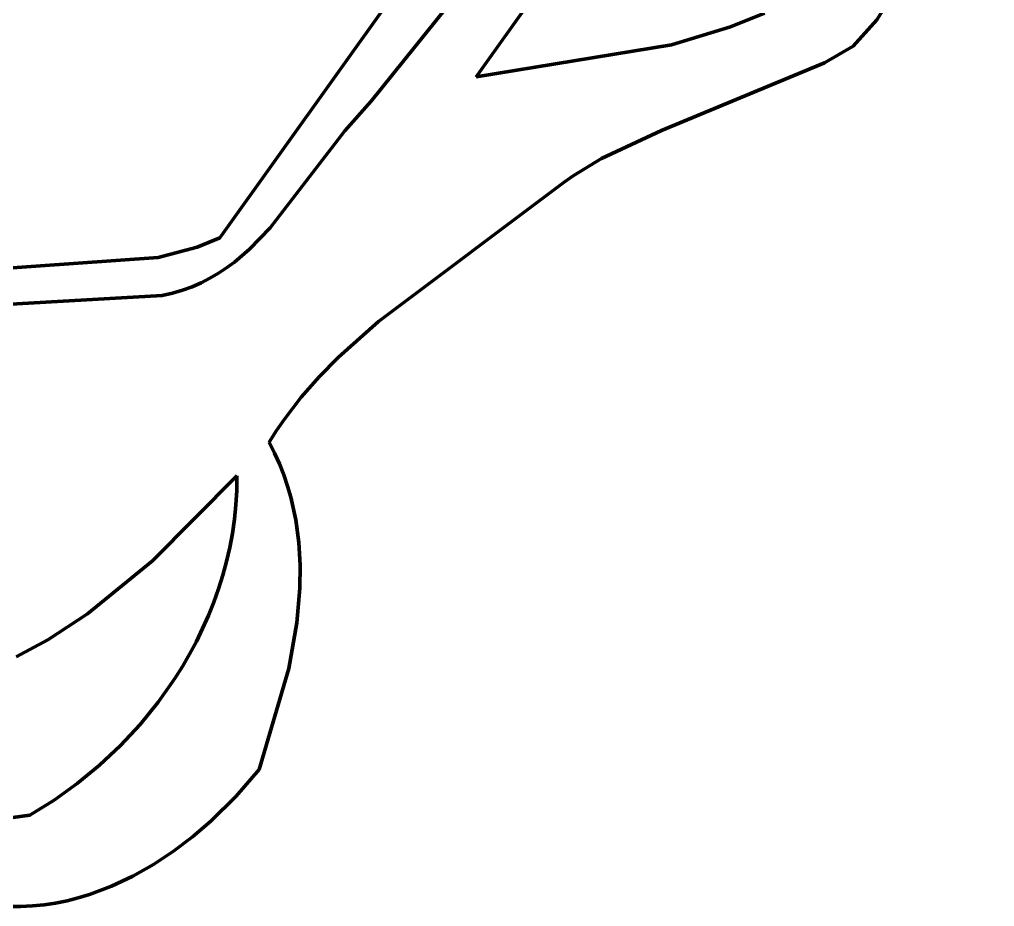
# Model space of a CAD drawing. Header units: millimetres. Extents: x 0 to 14.2, y 0 to 19.5.
# Drawn here: x 4.3 to 4.907, y 4.256 to 4.808 of the extents above; entities that cross this region are included whole.
import ezdxf

# ---------------------------------------------------------------- set-up
doc = ezdxf.new("R2010")
doc.units = ezdxf.units.MM
doc.layers.add('color#010101ff', color=7, linetype='CONTINUOUS', lineweight=100)
doc.layers.add('color#fdfdfdff', color=7, linetype='CONTINUOUS', lineweight=100)

msp = doc.modelspace()

# ---------------------------------------------------------------- linework, layer by layer
at = {"layer": 'color#010101ff'}
for p, q in [((4.62124, 4.94766), (4.42457, 4.67238)), ((4.90726, 4.92496), (4.83401, 4.8081)), ((4.65132, 4.86711), (4.58424, 4.77266)), ((4.51879, 4.75759), (4.58613, 4.84108)), ((4.74267, 4.80371), (4.76404, 4.81227)), ((4.83401, 4.8081), (4.81918, 4.79172)), ((4.70594, 4.79261), (4.74267, 4.80371)), ((4.58424, 4.77266), (4.70594, 4.79261)), ((4.81918, 4.79172), (4.80135, 4.78129)), ((4.80135, 4.78129), (4.69967, 4.73928)), ((4.50243, 4.73907), (4.51879, 4.75759)), ((4.45593, 4.67865), (4.50243, 4.73907)), ((4.69967, 4.73928), (4.66247, 4.7217)), ((4.66247, 4.7217), (4.64483, 4.71095)), ((4.64483, 4.71095), (4.63914, 4.70699)), ((4.63914, 4.70699), (4.52352, 4.62036)), ((4.44298, 4.66527), (4.45593, 4.67865)), ((4.42457, 4.67238), (4.41049, 4.66656)), ((4.41049, 4.66656), (4.38613, 4.66005)), ((4.38613, 4.66005), (4.27911, 4.65259)), ((4.43367, 4.65729), (4.44298, 4.66527)), ((4.42369, 4.65027), (4.42877, 4.65365)), ((4.42877, 4.65365), (4.43367, 4.65729)), ((4.41841, 4.64716), (4.42369, 4.65027)), ((4.40129, 4.6397), (4.40723, 4.64186)), ((4.40723, 4.64186), (4.41293, 4.64435)), ((4.41293, 4.64435), (4.41841, 4.64716)), ((4.00151, 4.61448), (4.38865, 4.63648)), ((4.38865, 4.63648), (4.3951, 4.6379)), ((4.3951, 4.6379), (4.40129, 4.6397)), ((4.52352, 4.62036), (4.4983, 4.59791)), ((4.4983, 4.59791), (4.48648, 4.58584)), ((4.48648, 4.58584), (4.4753, 4.57308)), ((4.4753, 4.57308), (4.46486, 4.55953)), ((4.46486, 4.55953), (4.45993, 4.55244)), ((4.45993, 4.55244), (4.45523, 4.54511)), ((4.45523, 4.54511), (4.45864, 4.53835)), ((4.45864, 4.53835), (4.46169, 4.53154)), ((4.46169, 4.53154), (4.46438, 4.52468)), ((4.43518, 4.52408), (4.38261, 4.47116)), ((4.43506, 4.51506), (4.43518, 4.52408)), ((4.46438, 4.52468), (4.46674, 4.51777)), ((4.43454, 4.50609), (4.43506, 4.51506)), ((4.46674, 4.51777), (4.46876, 4.51082)), ((4.46876, 4.51082), (4.47187, 4.49681)), ((4.43365, 4.49718), (4.43454, 4.50609)), ((4.43238, 4.48834), (4.43365, 4.49718)), ((4.47187, 4.49681), (4.4738, 4.48267)), ((4.43075, 4.47957), (4.43238, 4.48834)), ((4.42876, 4.47089), (4.43075, 4.47957)), ((4.4738, 4.48267), (4.47465, 4.46844)), ((4.38261, 4.47116), (4.34217, 4.43822)), ((4.42643, 4.4623), (4.42876, 4.47089)), ((4.47465, 4.46844), (4.47451, 4.45414)), ((4.42377, 4.45382), (4.42643, 4.4623)), ((4.42078, 4.44543), (4.42377, 4.45382)), ((4.47451, 4.45414), (4.47265, 4.43265)), ((4.41747, 4.43717), (4.42078, 4.44543)), ((4.34217, 4.43822), (4.31733, 4.42198)), ((4.41385, 4.42903), (4.41747, 4.43717)), ((4.40993, 4.42102), (4.41385, 4.42903)), ((4.47265, 4.43265), (4.46759, 4.40407)), ((4.31733, 4.42198), (4.29776, 4.41136)), ((4.40571, 4.41315), (4.40993, 4.42102)), ((4.40122, 4.40544), (4.40571, 4.41315)), ((4.39646, 4.39787), (4.40122, 4.40544)), ((4.46759, 4.40407), (4.44909, 4.34132)), ((4.38614, 4.38325), (4.39646, 4.39787)), ((4.37484, 4.36934), (4.38614, 4.38325)), ((4.36263, 4.35622), (4.37484, 4.36934)), ((4.34958, 4.34395), (4.36263, 4.35622)), ((4.33576, 4.33259), (4.34958, 4.34395)), ((4.44909, 4.34132), (4.43478, 4.32471)), ((4.32124, 4.32221), (4.33576, 4.33259)), ((4.3061, 4.31287), (4.32124, 4.32221)), ((4.43478, 4.32471), (4.41893, 4.30907)), ((4.12264, 4.28796), (4.3061, 4.31287)), ((4.41893, 4.30907), (4.4076, 4.29935)), ((4.4076, 4.29935), (4.3957, 4.29034)), ((4.3957, 4.29034), (4.38328, 4.28213)), ((4.38328, 4.28213), (4.37039, 4.27484)), ((4.37039, 4.27484), (4.35707, 4.26858)), ((4.35707, 4.26858), (4.34337, 4.26345)), ((4.32934, 4.25956), (4.32221, 4.25812)), ((4.33639, 4.26134), (4.32934, 4.25956)), ((4.34337, 4.26345), (4.33639, 4.26134)), ((4.30044, 4.25595), (4.29308, 4.256)), ((4.30775, 4.2563), (4.30044, 4.25595)), ((4.31501, 4.25703), (4.30775, 4.2563)), ((4.32221, 4.25812), (4.31501, 4.25703))]:
    msp.add_line(p, q, dxfattribs=at)
at = {"layer": 'color#fdfdfdff'}
for p, q in [((4.42457, 4.67238), (4.62124, 4.94766)), ((4.83401, 4.8081), (4.90726, 4.92496)), ((4.58424, 4.77266), (4.65132, 4.86711)), ((4.58613, 4.84108), (4.51879, 4.75759)), ((4.76404, 4.81227), (4.74267, 4.80371)), ((4.81918, 4.79172), (4.83401, 4.8081)), ((4.74267, 4.80371), (4.70594, 4.79261)), ((4.70594, 4.79261), (4.58424, 4.77266)), ((4.80135, 4.78129), (4.81918, 4.79172)), ((4.69967, 4.73928), (4.80135, 4.78129)), ((4.51879, 4.75759), (4.50243, 4.73907)), ((4.50243, 4.73907), (4.45593, 4.67865)), ((4.66247, 4.7217), (4.69967, 4.73928)), ((4.64483, 4.71095), (4.66247, 4.7217)), ((4.63914, 4.70699), (4.64483, 4.71095)), ((4.52352, 4.62036), (4.63914, 4.70699)), ((4.45593, 4.67865), (4.44298, 4.66527)), ((4.41049, 4.66656), (4.42457, 4.67238)), ((4.38613, 4.66005), (4.41049, 4.66656)), ((4.27911, 4.65259), (4.38613, 4.66005)), ((4.44298, 4.66527), (4.43367, 4.65729)), ((4.42877, 4.65365), (4.42369, 4.65027)), ((4.43367, 4.65729), (4.42877, 4.65365)), ((4.42369, 4.65027), (4.41841, 4.64716)), ((4.40723, 4.64186), (4.40129, 4.6397)), ((4.41293, 4.64435), (4.40723, 4.64186)), ((4.41841, 4.64716), (4.41293, 4.64435)), ((4.38865, 4.63648), (4.00151, 4.61448)), ((4.3951, 4.6379), (4.38865, 4.63648)), ((4.40129, 4.6397), (4.3951, 4.6379)), ((4.4983, 4.59791), (4.52352, 4.62036)), ((4.48648, 4.58584), (4.4983, 4.59791)), ((4.4753, 4.57308), (4.48648, 4.58584)), ((4.46486, 4.55953), (4.4753, 4.57308)), ((4.45993, 4.55244), (4.46486, 4.55953)), ((4.45523, 4.54511), (4.45993, 4.55244)), ((4.45864, 4.53835), (4.45523, 4.54511)), ((4.46169, 4.53154), (4.45864, 4.53835)), ((4.46438, 4.52468), (4.46169, 4.53154)), ((4.38261, 4.47116), (4.43518, 4.52408)), ((4.43518, 4.52408), (4.43506, 4.51506)), ((4.46674, 4.51777), (4.46438, 4.52468)), ((4.43506, 4.51506), (4.43454, 4.50609)), ((4.46876, 4.51082), (4.46674, 4.51777)), ((4.47187, 4.49681), (4.46876, 4.51082)), ((4.43454, 4.50609), (4.43365, 4.49718)), ((4.43365, 4.49718), (4.43238, 4.48834)), ((4.4738, 4.48267), (4.47187, 4.49681)), ((4.43238, 4.48834), (4.43075, 4.47957)), ((4.43075, 4.47957), (4.42876, 4.47089)), ((4.47465, 4.46844), (4.4738, 4.48267)), ((4.34217, 4.43822), (4.38261, 4.47116)), ((4.42876, 4.47089), (4.42643, 4.4623)), ((4.47451, 4.45414), (4.47465, 4.46844)), ((4.42643, 4.4623), (4.42377, 4.45382)), ((4.42377, 4.45382), (4.42078, 4.44543)), ((4.47265, 4.43265), (4.47451, 4.45414)), ((4.42078, 4.44543), (4.41747, 4.43717)), ((4.31733, 4.42198), (4.34217, 4.43822)), ((4.41747, 4.43717), (4.41385, 4.42903)), ((4.41385, 4.42903), (4.40993, 4.42102)), ((4.46759, 4.40407), (4.47265, 4.43265)), ((4.29776, 4.41136), (4.31733, 4.42198)), ((4.40993, 4.42102), (4.40571, 4.41315)), ((4.40571, 4.41315), (4.40122, 4.40544)), ((4.40122, 4.40544), (4.39646, 4.39787)), ((4.44909, 4.34132), (4.46759, 4.40407)), ((4.39646, 4.39787), (4.38614, 4.38325)), ((4.38614, 4.38325), (4.37484, 4.36934)), ((4.37484, 4.36934), (4.36263, 4.35622)), ((4.36263, 4.35622), (4.34958, 4.34395)), ((4.34958, 4.34395), (4.33576, 4.33259)), ((4.43478, 4.32471), (4.44909, 4.34132)), ((4.33576, 4.33259), (4.32124, 4.32221)), ((4.32124, 4.32221), (4.3061, 4.31287)), ((4.41893, 4.30907), (4.43478, 4.32471)), ((4.3061, 4.31287), (4.12264, 4.28796)), ((4.4076, 4.29935), (4.41893, 4.30907)), ((4.3957, 4.29034), (4.4076, 4.29935)), ((4.38328, 4.28213), (4.3957, 4.29034)), ((4.37039, 4.27484), (4.38328, 4.28213)), ((4.35707, 4.26858), (4.37039, 4.27484)), ((4.34337, 4.26345), (4.35707, 4.26858)), ((4.32221, 4.25812), (4.32934, 4.25956)), ((4.32934, 4.25956), (4.33639, 4.26134)), ((4.33639, 4.26134), (4.34337, 4.26345)), ((4.29308, 4.256), (4.30044, 4.25595)), ((4.30044, 4.25595), (4.30775, 4.2563)), ((4.30775, 4.2563), (4.31501, 4.25703)), ((4.31501, 4.25703), (4.32221, 4.25812))]:
    msp.add_line(p, q, dxfattribs=at)

doc.saveas('drawing.dxf')
